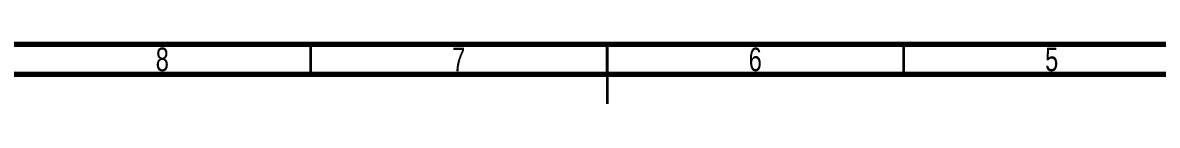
# Model space of a CAD drawing. Header units: millimetres. Extents: x 15 to 589, y 5 to 415.
# Drawn here: x 203.4 to 394.8, y 405 to 415 of the extents above; entities that cross this region are included whole.
import ezdxf

# ---------------------------------------------------------------- set-up
doc = ezdxf.new("R2010")
doc.units = ezdxf.units.MM
doc.layers.get('0').update_dxf_attribs({"lineweight": 25})
doc.styles.add('SLDTEXTSTYLE0', font='TXT', dxfattribs={"width": 0.75})

msp = doc.modelspace()

# ---------------------------------------------------------------- linework, layer by layer
at = {"color": 7, "linetype": 'Continuous', "lineweight": 70}
for p, q in [((15, 415), (589, 415)), ((20, 410), (584, 410))]:
    msp.add_line(p, q, dxfattribs=at)
at = {"color": 7, "linetype": 'Continuous', "lineweight": 35}
for p, q in [((252, 410), (252, 415)), ((302, 415), (302, 405)), ((302, 410), (302, 415)), ((352, 410), (352, 415))]:
    msp.add_line(p, q, dxfattribs=at)

# ---------------------------------------------------------------- texts
at = {"color": 7, "linetype": 'Continuous', "lineweight": 0, "char_height": 3.97, "attachment_point": 2, "style": 'SLDTEXTSTYLE0'}
for s, insert in [('8', (226.96, 414.44)), ('7', (276.96, 414.44)), ('6', (326.96, 414.44)), ('5', (376.96, 414.44))]:
    msp.add_mtext(s, dxfattribs=dict(at, insert=insert))

doc.saveas('drawing.dxf')
